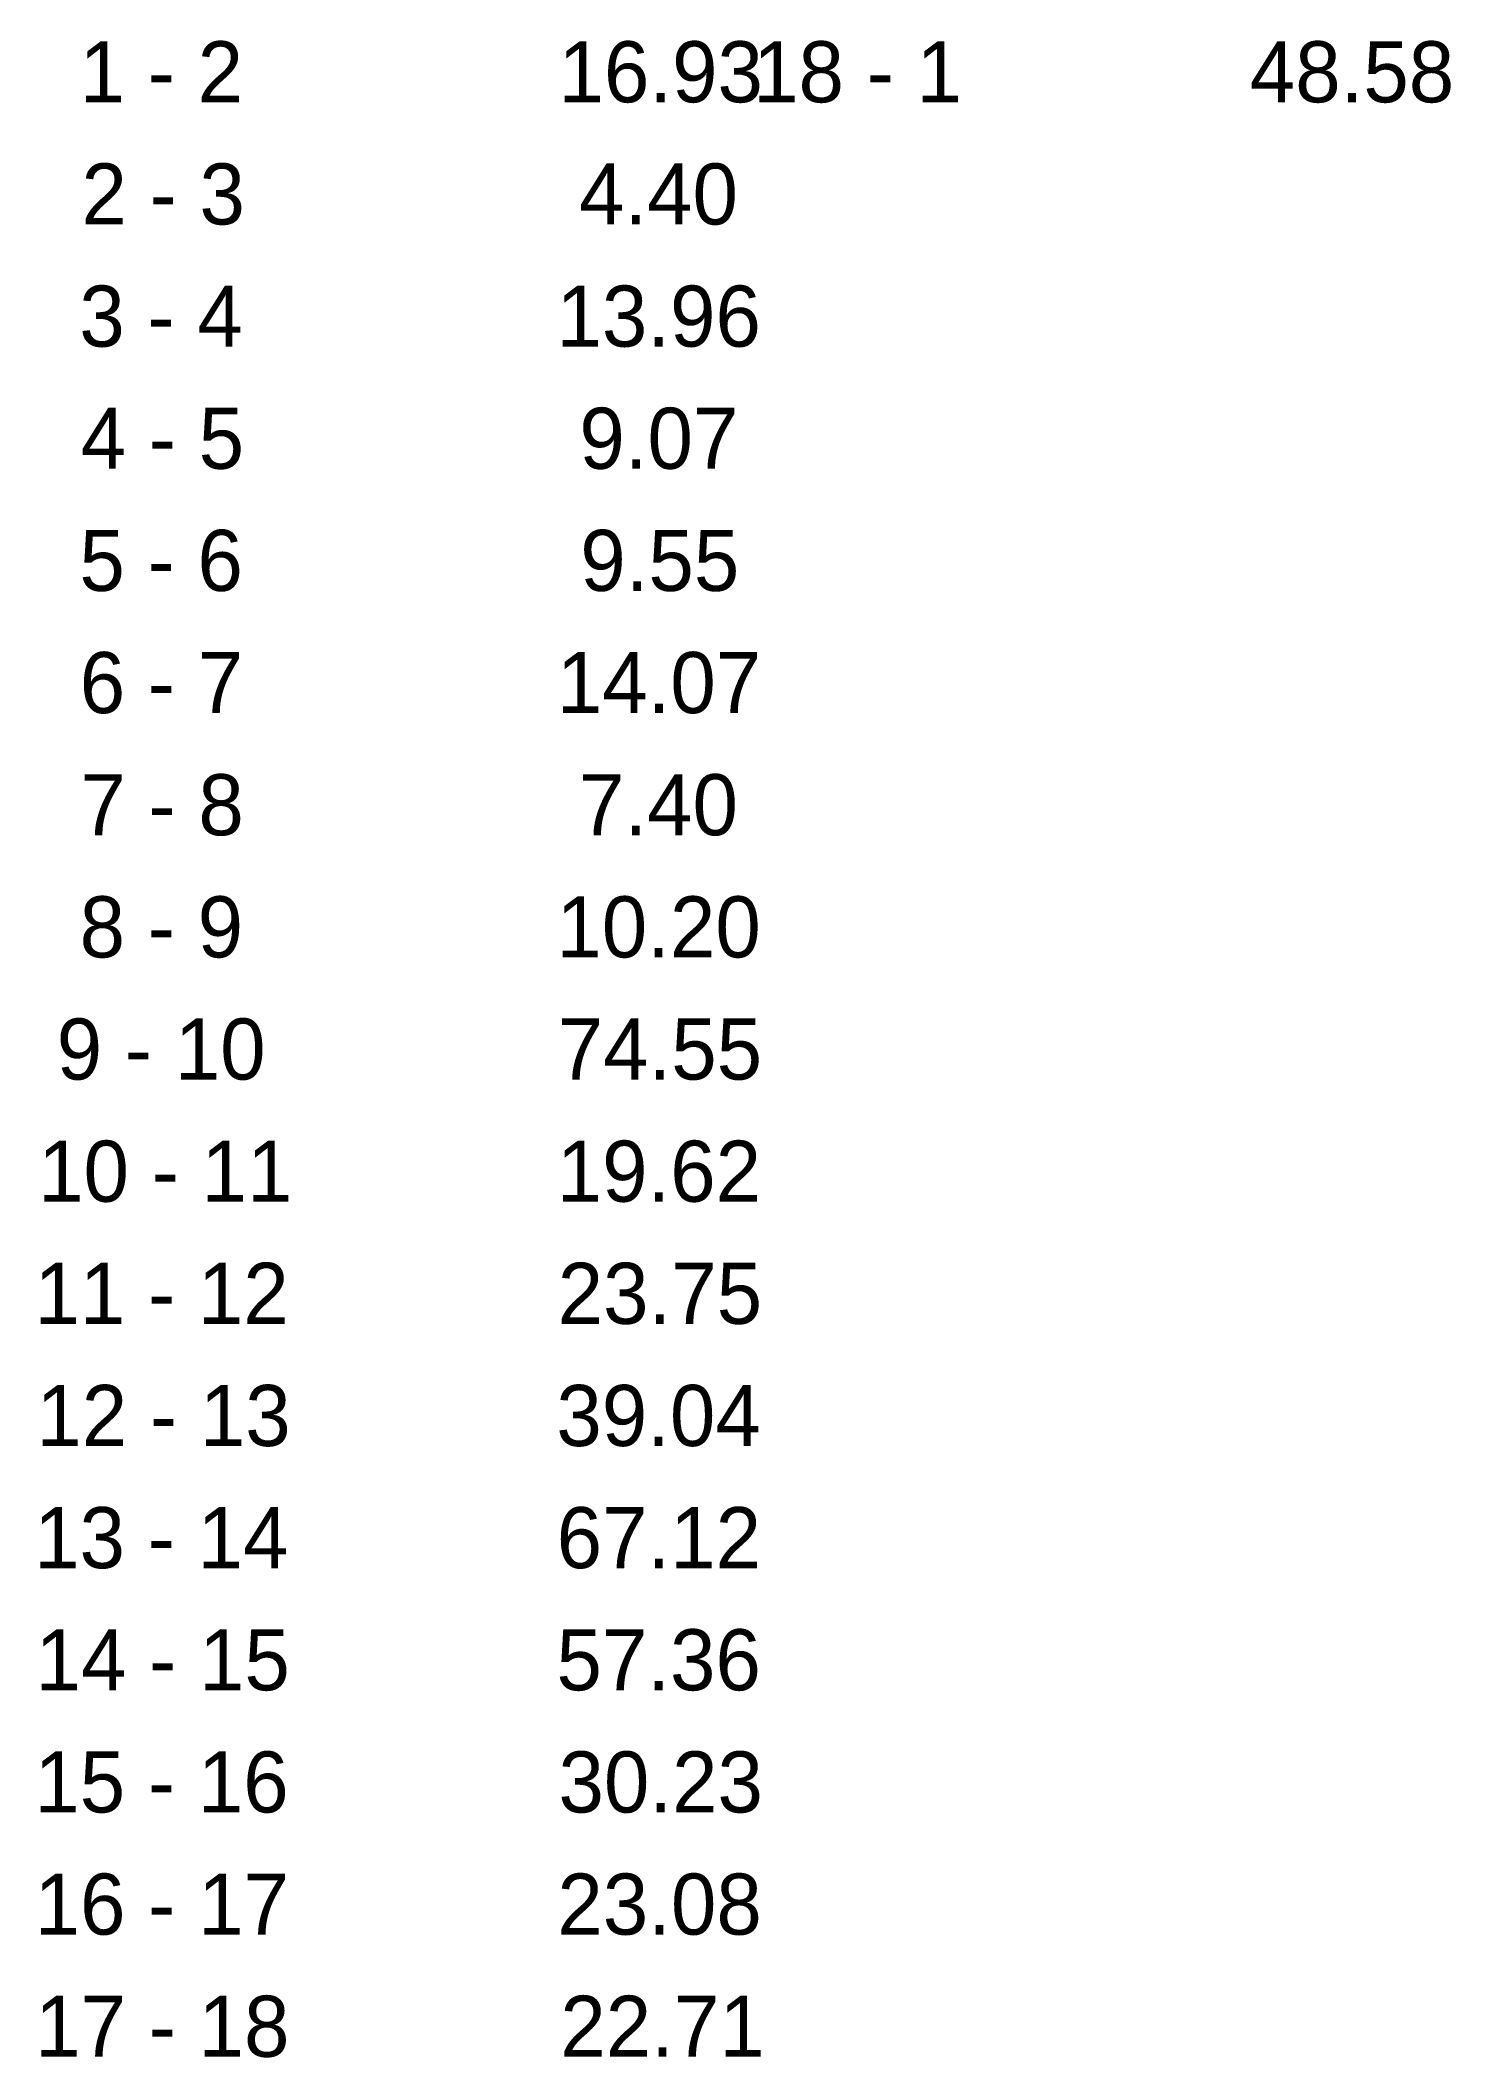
# Model space of a CAD drawing. Extents: x 531029 to 534540, y 1847063 to 1847735.
# Drawn here: x 531029.1 to 531167.6, y 1847063 to 1847261.2 of the extents above.
import ezdxf

# ---------------------------------------------------------------- set-up
doc = ezdxf.new("R2010")
doc.units = 0
doc.layers.add('Level 52', color=7, linetype='Continuous')

msp = doc.modelspace()

# ---------------------------------------------------------------- texts
at = {"layer": 'Level 52'}
for s, p in [('1 - 2', (531032.93, 1847255.12)), ('16.93', (531079.96, 1847255.12)), ('18 - 1', (531099.07, 1847255.12)), ('48.58', (531147.85, 1847255.12)), ('2 - 3', (531033.11, 1847243.12)), ('4.40', (531081.97, 1847243.12)), ('3 - 4', (531032.9, 1847231.12)), ('13.96', (531079.76, 1847231.12)), ('4 - 5', (531033.03, 1847219.12)), ('9.07', (531082.01, 1847219.12)), ('5 - 6', (531032.91, 1847207.12)), ('9.55', (531082.1, 1847207.12)), ('6 - 7', (531032.94, 1847195.12)), ('14.07', (531079.79, 1847195.12)), ('7 - 8', (531033, 1847183.12)), ('7.40', (531081.97, 1847183.12)), ('8 - 9', (531032.93, 1847171.12)), ('10.20', (531079.75, 1847171.12)), ('9 - 10', (531030.68, 1847159.12)), ('74.55', (531079.88, 1847159.12)), ('10 - 11', (531028.85, 1847147.12)), ('19.62', (531079.78, 1847147.12)), ('11 - 12', (531028.49, 1847135.12)), ('23.75', (531079.88, 1847135.12)), ('12 - 13', (531028.68, 1847123.12)), ('39.04', (531079.75, 1847123.12)), ('13 - 14', (531028.46, 1847111.12)), ('67.12', (531079.78, 1847111.12)), ('14 - 15', (531028.6, 1847099.12)), ('57.36', (531079.76, 1847099.12)), ('15 - 16', (531028.48, 1847087.12)), ('30.23', (531079.96, 1847087.12)), ('16 - 17', (531028.51, 1847075.12)), ('23.08', (531079.85, 1847075.12)), ('17 - 18', (531028.56, 1847063.12)), ('22.71', (531080.14, 1847063.12))]:
    msp.add_text(s, height=6, dxfattribs=at).set_placement(p)

doc.saveas('drawing.dxf')
